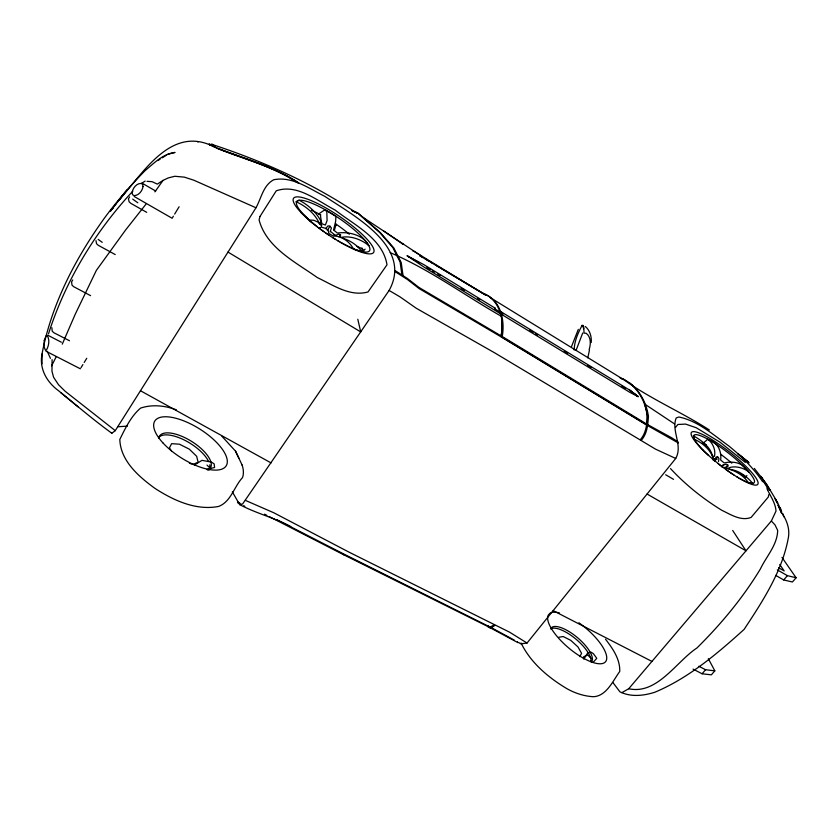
<?xml version="1.0" encoding="UTF-8"?>
<svg xmlns="http://www.w3.org/2000/svg" width="838" height="838" viewBox="0 0 838 838"><rect width="100%" height="100%" fill="white"/><g stroke="black" fill="none" stroke-linecap="round" stroke-linejoin="round"><path stroke-width="1.26" d="M41.984 363.839L42.068 354.024M320.409 224.113L320.441 222.835L321.258 223.537L321.425 225.935M712.876 459.444C712.729 448.55 702.097 440.631 693.298 435.802M501.365 335.609L501.522 333.315M501.155 335.891L502.318 327.291L501.847 321.038M232.346 491.854L239.637 504.591L242.591 504.005L389.104 290.461C413.228 247.021 353.804 215.816 324.694 196.281C309.002 188.529 292.242 176.011 273.764 179.741C263.174 185.282 261.351 198.197 255.978 207.772L115.267 430.648L65.228 391.336L58.534 384.757L53.569 377.236L51.966 371.192L52.092 359.607M518.816 642.599L520.681 643.846L527.05 643.039L675.721 458.459C683.169 445.229 670.966 430.942 676.214 417.942L678.853 416.999C697.824 420.833 713.044 434.65 728.4 445.648C741.347 456.061 753.299 467.855 762.611 481.682M718.47 461.675L718.983 458.491L717.737 456.951L716.333 456.888L714.709 459.423L712.415 458.952M589.135 349.718C590.832 344.261 591.261 337.106 586.191 333.273L584.013 333.126L583.782 326.935L583.018 325.343L581.802 325.374M587.826 357.836L589.386 350.41M330.099 231.77L331.439 227.999L329.952 226.197L327.941 225.893L325.72 228.596M768.855 494.525L768.278 497.06L751.11 517.423C741.043 521.425 730.506 514.427 721.696 510.227C702.914 498.631 685.547 484.814 670.536 468.61M629.537 382.903C639.698 391.21 645.616 403.099 647.491 415.931C646.8 424.196 646.36 432.523 640.567 439.416L641.562 440.034C647.345 433.12 647.784 424.793 648.444 416.517C646.161 400.155 636.21 383.574 620.11 377.938M340.27 236.033L340.574 234.923L338.898 234.127L335.368 235.426L334.037 235.007M48.531 333.786L48.698 333.252C65.657 280.458 95.092 231.77 132.792 191.2M571.495 346.618L578.304 329.376M334.31 230.544L336.132 224.175L336.3 224.888M582.703 333.021L576.031 350.483M780.346 507.849L781.624 512.081L777.633 502.611L766.602 484.175L754.347 468.442M583.248 657.977L583.698 656.73L587.648 655.002L591.282 658.406M501.564 330.748C504.099 316.722 497.437 298.035 482.835 293.321M612.882 682.499L619.89 691.811L621.827 692.67L628.72 688.742L771.358 520.985L776.009 511.086C775.569 503.072 770.352 496.117 767.116 488.952M62.263 344.167L75.315 314.061L96.36 270.381L125.69 229.884L145.948 204.21M51.631 365.839L56.261 356.621M579.791 656.583L581.593 653.389L578.01 646.988L570.762 640.358L563.178 636.524L558.726 637.268M72.707 279.976L71.586 281.872L71.995 285.098L73.618 286.659L90.588 295.646M129.607 196.909L128.434 198.889L129.125 201.801L130.812 203.341L146.723 212.349M80.982 367.746L82.91 364.582M84.198 362.477L86.764 358.266M173.382 216.173L172.115 218.257L134.227 196.511M174.66 214.078L179.112 206.766M327.323 230.45L329.952 226.197M583.803 659.16L587.616 653.022L591.125 652.184L593.398 653.682L596.792 658.343L593.398 662.03M112.114 209.259L112.826 208.201M591.157 660.501L591.387 662.324M495.185 308.175L494.671 308.929L495.185 308.175L423.881 264.661L407.184 255.831L419.262 262.723M255.978 207.772L193.84 180.212L184.36 177.143L174.796 176.273L168.26 177.918L163.012 180.411L154.915 191.86M715.558 459.989L717.737 456.951M746.868 475.555L745.338 477.639L743.935 475.523L740.75 474.224M723.079 465.258L723.634 464.566L722.042 466.976M118.975 200.146C141.999 174.639 169.035 127.638 209.898 144.869C238.526 158.529 270.999 164.363 297.385 182.684M118.996 200.104L123.647 194.112M115.833 204.21L110.459 211.103L113.528 207.175M118.148 201.246L125.847 191.347M115.361 204.797L127.397 189.398M581.991 325.668C577.948 332.969 574.25 341.695 574.198 350.001M675.418 427.558L677.869 424.489L685.599 424.091L696.263 427.757L719.968 442.171L745.296 462.408M338.992 236.84L340.574 234.923M702.066 673.773L705.575 669.74L714.835 670.84L711.357 674.831L702.066 673.773L693.089 669.122M783.687 579.938L787.416 575.664L796.1 577.77L792.402 582.001L783.687 579.938L775.841 575.465M725.205 467.74L727.803 465.027L726.054 464.168L722.911 465.258M365.117 249.158L363.273 250.929L361.293 248.268L356.82 246.299M703.773 442.653L707.806 439.259M115.267 430.648L111.831 433.246C93.374 419.817 75.923 404.869 58.178 390.435C46.551 381.835 39.019 368.343 42.078 353.657C51.464 304.676 75.043 259.068 103.912 218.823C116.335 201.79 130.162 185.868 144.911 170.816C153.878 163.274 162.813 153.878 175.058 152.432L167.757 154.328M163.012 180.411L157.324 184.13L152.087 181.678L147.027 181.343M157.942 160.55L160.121 159.168M162.3 157.785L166.668 155.02M141.475 183.407L145.184 181.06M194.311 465.111L202 460.345L211.459 462.126L214.172 463.885L214.591 467.478L206.651 469.5M296.191 201.769L299.03 200.188C308.813 205.184 318.011 213.481 322.022 223.84L325.374 225.024L327.082 220.583L326.83 211.867L324.955 209.71L318.44 214.13L320.294 214.622L321.593 222.908M318.723 228.198L321.342 227.119L325.615 228.355L328.119 230.157L328.842 233.446L333.273 236.096C341.537 235.656 349.813 241.847 353.521 249.022L361.754 251.809M712.939 459.653L715.401 458.721L717.024 459.58M197.726 141.968L198.449 141.695M209.898 144.869L211.815 144.346C262.891 161.189 312.553 183.176 357.208 213.397M340.532 237.489C350.242 235.289 361.293 239.354 368.814 245.607M117.812 426.762L127.439 426.123M309.819 220.059L313.841 220.268L318.136 222.206L321.74 225.705M342.407 238.086C349.991 240.37 357.491 245.146 361.974 251.882M628.72 688.742C657.222 694.995 676.256 661.58 696.954 647.973C720.994 624.195 742.74 598.06 760.307 569.117C766.236 556.526 777.434 544.951 777.664 530.381L774.993 524.871L771.358 520.985M176.441 409.887C165.117 405.55 152.233 404.188 140.595 408.096C131.063 416.14 125.26 428.375 119.813 439.437C120.504 460.952 138.93 476.77 155.114 488.491C173.665 500.464 196.061 510.813 218.634 506.435C230.995 501.794 234.116 486.511 242.57 477.545C243.973 473.376 243.47 469.102 242.109 465.006M189.388 463.288L192.95 464.367L198.124 462.272L196.637 456.26L189.294 449.158L179.458 444.203L171.612 443.658L169.444 447.88L171.444 450.907M621.094 378.556L624.739 379.698M483.882 293.96C500.873 299.784 505.105 320.724 502.234 336.53L419.042 287.497L407.425 278.499L395.285 270.705L395.421 271.837L407.593 279.63L419.199 288.639L501.491 337.096L647.47 425.505L678.288 442.956L677.827 441.741L671.605 437.74L647.24 424.395L501.396 336.007L501.491 337.096M218.006 148.389C245.262 158.916 274.319 166.458 298.768 182.998C273.974 167.453 245.576 158.927 218.247 148.839L209.008 144.052L215.691 147.436M621.827 692.67C632.313 697.143 644.464 695.592 655.044 692.157C688.763 677.952 717.234 653.671 744.113 629.401C762.831 601.045 782.524 571.003 788.495 536.938C789.888 527.636 786.128 518.722 780.691 511.39M351.614 210.464L357.166 212.59L379.708 232.535L392.813 247.524L400.135 262.095L401.884 274.801L403.015 275.493L401.234 262.629L393.787 247.912L380.473 232.734L358.392 213.386L352.788 211.176M390.215 252.657C429.412 269.344 464.001 294.955 500.852 315.999M212.182 144.461L209.301 144.534L210.558 145.016L212.569 144.429L214.643 146.409M290.776 526.589C274.361 517.737 256.04 513.359 239.637 504.591M296.107 201.811C306.038 206.085 315.57 214.161 319.697 224.238M211.815 144.346L212.758 144.785M514.281 640.127L488.229 625.986L488.564 626.876L518.01 642.683L517.465 641.678M277.064 519.811L343.276 553.771L488.533 626.269M488.564 626.876L343.475 554.63L343.276 553.771M245.419 500.391L273.89 512.814L349.331 552.305L509.619 632.198L527.05 643.039M488.722 626.887L487.737 626.405L489.382 627.578L493.907 624.98L494.923 625.473L490.377 628.06L488.722 626.897M243.69 505.723L244.811 506.278M239.773 503.051L237.521 501.91L237.751 502.821L241.124 504.539M675.721 458.459L655.546 449.147L494.546 352.767L416.224 308.237L399.988 296.851L389.104 290.461M69.502 340.752L53.789 332.696L52.197 331.125L51.883 327.742M45.975 351.195L80.343 368.793M264.536 514.165L266.861 515.36M269.176 516.554L343.685 554.777M553.143 610.64L651.954 661.423M47.787 335.21L61.363 342.229M698.84 666.241L705.575 669.74M723.854 467.594C733.156 469.678 743.096 474.35 748.449 482.845L752.933 483.641C747.077 476.581 738.582 470.055 729.228 469.301L728.809 467.876C735.345 465.258 744.699 468.17 748.994 472.244M115.225 254.574L98.193 245.251L96.527 243.701L95.993 240.621M702.265 442.799L706.444 445.104M140.47 390.738L271.072 462.911M320.839 214.968L317.466 213.093A40.486 9.197 34 0 0 311.296 210.265M777.318 569.882L787.416 575.664M778.586 567.735L784.169 570.929L779.78 564.529M647.072 494.032L745.998 550.817L732.684 530.454M142.114 183.187L155.648 191.033M665.676 474.758L673.553 479.357M432.817 263.425L419.618 255.58L423.001 257.612M436.116 265.384L486.627 295.395M425.243 258.952L428.585 260.953M430.826 262.294L439.751 267.636M440.851 268.296L450.697 274.194M451.808 274.854L484.919 294.672M227.999 252.081L360.728 331.921L357.795 319.247M413.176 250.855L412.652 250.52L485.516 294.986M708.791 439.856C717.82 442.275 721.801 451.525 720.659 460.083L724.21 462.922C730.317 461.529 737.807 461.748 742.866 465.75M325.249 209.888L335.577 216.141M647.062 424.416L648.046 425.013M501.292 336.761L647.208 425.149M503.198 313.978L500.977 312.626L501.019 311.767L629.778 390.183L638.158 396.646L629.736 392.278L501.564 314.397L501.134 311.809L501.564 314.397M529.846 330.214L533.178 332.236M535.398 333.597L537.619 334.949M564.278 351.174L567.609 353.207M587.595 365.378L590.926 367.411M622.026 386.349L625.358 388.371M426.825 267.343L430.135 269.365M432.345 270.716L434.555 272.067M437.876 274.089L440.086 275.44M461.089 288.272L464.409 290.294M477.67 298.391L479.881 299.742M495.331 309.18L499.637 311.809L500.223 313.58L424.887 267.636L407.184 255.831M489.591 297.218L623.954 379.813C650.917 399.16 681.608 412.118 709.398 429.999M631.653 392.247L638.158 396.646L629.631 390.131L637.948 396.374M362.445 217L421.839 256.334M724.21 467.3L725.687 468.243L728.013 466.274L727.803 465.027M335.808 224.06L337.861 225.391A40.486 9.197 34 0 1 349.352 234.242M383.961 231.173L403.235 244.382L401.58 243.23M98.161 239.417L102.236 242.329M132.697 199.119L137.841 202.806M739.053 454.741L748.46 462.335M707.576 439.122C712.834 442.621 715.903 450.195 714.447 456.343L712.688 456.134M674.58 423.944L644.474 403.926C646.842 410.651 647.585 417.167 647.177 424.007M300.832 212.276L310.5 221.106M713.19 459.853L715.16 461.434M60.807 392.666L78.196 406.943M330.675 231.56L335.368 235.426M310.039 221.043L312.846 223.358M585.374 326.506C589.91 330.434 591.754 336.687 591.23 342.533M207.007 465.09L210.642 468.725M743.034 465.928L748.145 471.344M221.871 436.221L235.572 451.221L242.318 465.488M747.821 461.665L737.765 453.578L749.162 462.859M368.699 245.45C362.823 234.609 348.671 231.539 337.305 233.027L333.576 229.947L335.661 221.201L335.87 216.319M605.528 639.216C612.693 648.507 620.235 659.202 619.732 671.489C612.955 680.728 606.523 696.169 593.346 696.713C583.929 696.179 574.91 693.204 566.718 688.564C548.209 677.481 530.601 662.68 521.047 642.966M781.98 557.427L796.1 577.77M765.094 482.719L760.883 476.319L766.718 485.16M766.498 484.846L770.007 490.167L767.378 486.166M763.387 481.452L766.54 486.333L767.88 490.01M705.062 444.339L706.696 446.895M762.968 480.038L764.151 481.913M361.964 248.006L363.692 251.033M708.34 658.678L714.835 670.84M50.437 358.339L47.232 351.279M111.485 432.544L111.831 433.246M235.572 451.221L238.84 458.145M780.848 511.369L777.968 504.853L781.54 513.16M782.755 513.589L783.834 516.847M713.306 458.564C710.593 449.723 702.433 442.736 694.074 439.185L693.571 436.954M582.777 325.835L583.657 328.821M647.24 424.395L647.47 425.505M550.702 628.751A26.345 9.501 40.1 0 1 576.293 636.671A26.345 9.501 40.1 0 1 591.628 661.737M550.849 628.814A26.334 9.532 40.1 0 1 574.931 638.305A26.334 9.532 40.1 0 1 591.031 661.192M578.869 622.76A36.977 13.104 40 0 1 606.523 659.789A36.977 13.104 40 0 1 571.61 650.319A36.977 13.104 40 0 1 548.607 614.558M549.319 613.751A36.977 13.104 40 0 1 559.533 612.945M158.791 438.442A30 12.413 32 0 1 192.635 442.045A30 12.413 32 0 1 207.635 470.118M159.534 436.671A29.979 12.465 32 0 1 184.653 440.201A29.979 12.465 32 0 1 208.536 461.35M209.762 464.807A29.979 12.465 32 0 1 208.987 470.045M317.319 226.763A43.932 9.794 34.1 0 1 302.654 200.45A43.932 9.794 34.1 0 1 358.109 233.247A43.932 9.794 34.1 0 1 356.129 249.724M354.893 249.242A43.932 9.794 34.1 0 1 340.574 242.266M339.61 241.721A43.932 9.794 34.1 0 1 337.641 240.579M335.661 239.396A43.932 9.794 34.1 0 1 332.686 237.552M328.726 234.975A43.932 9.794 34.1 0 1 325.783 232.974M323.856 231.623A43.932 9.794 34.1 0 1 320.053 228.858M708.602 455.495A38.286 7.333 38.1 0 1 700.736 435.812A38.286 7.333 38.1 0 1 747.203 470.108A38.286 7.333 38.1 0 1 739.776 478.508M738.844 477.974A38.286 7.333 38.1 0 1 736.895 476.832M733.858 474.957A38.286 7.333 38.1 0 1 725.614 469.343M722.796 467.258A38.286 7.333 38.1 0 1 718.166 463.665M714.542 460.701A38.286 7.333 38.1 0 1 712.792 459.214M720.67 454.248A35.29 6.882 38.2 0 1 731.836 463.194M44.257 340.385L43.995 346.754L45.462 350.2L46.53 349.875C48.908 345.769 49.934 339.6 47.158 335.525L46.069 335.86L44.257 340.385M143.057 186.486C142.355 190.907 138.752 195.652 133.965 195.631L132.519 194.594L132.09 192.541C132.792 188.131 136.395 183.344 141.203 183.396L142.628 184.444L143.057 186.486M260.042 216.403L259.078 219.891C266.411 247.755 295.615 262.105 317.382 277.619C332.99 284.941 349.917 297.029 367.997 291.97L386.999 264.798C382.777 238.432 354.181 225.003 335.053 210.003C317.424 200.952 297.165 183.459 276.257 190.813L260.042 216.403M776.281 500.894L775.129 498.662L777.413 503.156L776.281 500.894M163.169 443.155A42.13 17.127 32.1 0 0 225.537 466.693A42.13 17.127 32.1 0 0 182.768 420.487A42.13 17.127 32.1 0 0 163.169 443.155M303.869 215.387A48.342 10.747 34.1 0 0 372.271 253.485A48.342 10.747 34.1 0 0 324.631 207.227A48.342 10.747 34.1 0 0 303.869 215.387M703.072 450.216A42.13 8.045 38.1 0 0 757.604 484.542A42.13 8.045 38.1 0 0 713.128 440.4A42.13 8.045 38.1 0 0 703.072 450.216"/></g></svg>
